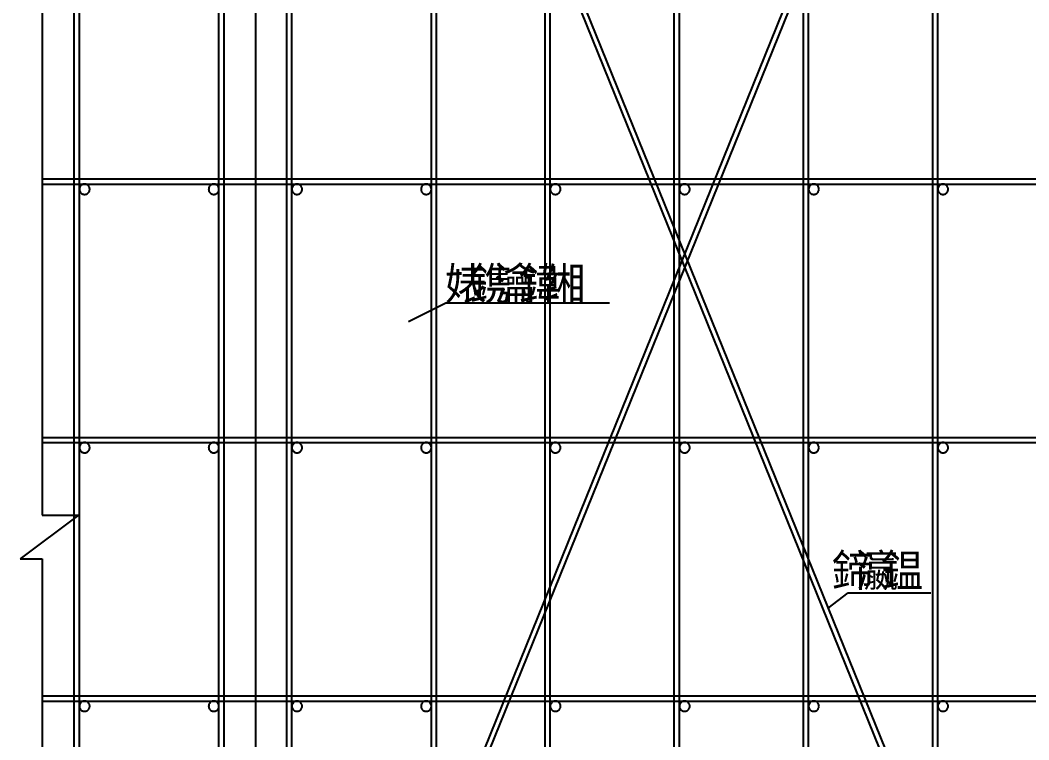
# Model space of a CAD drawing. Header units: metres. Extents: x 0 to 420, y 0 to 297.
# Drawn here: x 84 to 189.1, y 147 to 222 of the extents above; entities that cross this region are included whole.
import ezdxf

# ---------------------------------------------------------------- set-up
doc = ezdxf.new("R2010")
doc.units = ezdxf.units.M
doc.layers.add(' ', color=7, linetype='Continuous')

msp = doc.modelspace()

# ---------------------------------------------------------------- linework, layer by layer
at = {"layer": ' '}
msp.add_line((108.56, 48.77), (108.56, 290.61), dxfattribs=at)
for p, q in [((86.26, 290.61), (86.26, 170.4)), ((89.62, 66.13), (89.62, 282.68)), ((90.15, 66.13), (90.15, 282.68)), ((104.7, 65.38), (104.7, 282.68)), ((105.24, 65.38), (105.24, 282.68)), ((111.76, 65.38), (111.76, 282.68)), ((112.3, 65.38), (112.3, 282.68)), ((118.48, 282.07), (193.12, 97.69)), ((119.06, 282.07), (193.7, 97.69)), ((126.84, 66.13), (126.84, 282.68)), ((127.38, 66.13), (127.38, 282.68)), ((138.69, 66.13), (138.69, 282.68)), ((139.23, 66.13), (139.23, 282.68)), ((152.16, 66.13), (152.16, 282.68)), ((152.7, 66.13), (152.7, 282.68)), ((165.63, 66.13), (165.63, 282.68)), ((166.17, 66.13), (166.17, 282.68)), ((179.1, 66.13), (179.1, 282.68)), ((179.64, 66.13), (179.64, 282.68)), ((186.9, 280.78), (112.78, 97.69)), ((187.48, 280.78), (113.36, 97.69)), ((86.26, 205.43), (219.46, 205.43)), ((86.26, 204.9), (219.46, 204.9)), ((124.45, 190.57), (128.36, 192.53)), ((128.36, 192.53), (145.42, 192.53)), ((86.26, 178.5), (219.46, 178.5)), ((86.26, 177.96), (219.46, 177.96)), ((90.07, 170.4), (83.98, 165.84)), ((86.26, 170.4), (90.07, 170.4)), ((83.98, 165.84), (86.26, 165.84)), ((86.26, 165.84), (86.26, 54.85)), ((168.19, 160.71), (170.3, 162.3)), ((170.3, 162.3), (178.89, 162.3)), ((86.26, 151.56), (219.46, 151.56)), ((86.26, 151.02), (219.46, 151.02))]:
    msp.add_line(p, q)
for points in [[(91.23, 204.36), (91.23, 204.41), (91.22, 204.46), (91.21, 204.51), (91.19, 204.56), (91.17, 204.61), (91.14, 204.66), (91.11, 204.7), (91.07, 204.74), (91.03, 204.77), (90.99, 204.81), (90.95, 204.83), (90.9, 204.86), (90.85, 204.87), (90.8, 204.89), (90.75, 204.89), (90.69, 204.9), (90.64, 204.89), (90.59, 204.89), (90.54, 204.87), (90.49, 204.86), (90.44, 204.83), (90.39, 204.81), (90.35, 204.77), (90.31, 204.74), (90.28, 204.7), (90.25, 204.66), (90.22, 204.61), (90.2, 204.56), (90.18, 204.51), (90.16, 204.46), (90.16, 204.41), (90.15, 204.36), (90.16, 204.3), (90.16, 204.25), (90.18, 204.2), (90.2, 204.15), (90.22, 204.1), (90.25, 204.06), (90.28, 204.02), (90.31, 203.98), (90.35, 203.94), (90.39, 203.91), (90.44, 203.88), (90.49, 203.86), (90.54, 203.84), (90.59, 203.83), (90.64, 203.82), (90.69, 203.82), (90.75, 203.82), (90.8, 203.83), (90.85, 203.84), (90.9, 203.86), (90.95, 203.88), (90.99, 203.91), (91.03, 203.94), (91.07, 203.98), (91.11, 204.02), (91.14, 204.06), (91.17, 204.1), (91.19, 204.15), (91.21, 204.2), (91.22, 204.25), (91.23, 204.3), (91.23, 204.36)], [(104.7, 204.36), (104.7, 204.41), (104.69, 204.46), (104.68, 204.51), (104.66, 204.56), (104.64, 204.61), (104.61, 204.66), (104.58, 204.7), (104.54, 204.74), (104.5, 204.77), (104.46, 204.81), (104.42, 204.83), (104.37, 204.86), (104.32, 204.87), (104.27, 204.89), (104.21, 204.89), (104.16, 204.9), (104.11, 204.89), (104.06, 204.89), (104, 204.87), (103.96, 204.86), (103.91, 204.83), (103.86, 204.81), (103.82, 204.77), (103.78, 204.74), (103.74, 204.7), (103.71, 204.66), (103.69, 204.61), (103.66, 204.56), (103.65, 204.51), (103.63, 204.46), (103.63, 204.41), (103.62, 204.36), (103.63, 204.3), (103.63, 204.25), (103.65, 204.2), (103.66, 204.15), (103.69, 204.1), (103.71, 204.06), (103.74, 204.02), (103.78, 203.98), (103.82, 203.94), (103.86, 203.91), (103.91, 203.88), (103.96, 203.86), (104, 203.84), (104.06, 203.83), (104.11, 203.82), (104.16, 203.82), (104.21, 203.82), (104.27, 203.83), (104.32, 203.84), (104.37, 203.86), (104.42, 203.88), (104.46, 203.91), (104.5, 203.94), (104.54, 203.98), (104.58, 204.02), (104.61, 204.06), (104.64, 204.1), (104.66, 204.15), (104.68, 204.2), (104.69, 204.25), (104.7, 204.3), (104.7, 204.36)], [(113.37, 204.36), (113.37, 204.41), (113.36, 204.46), (113.35, 204.51), (113.33, 204.56), (113.31, 204.61), (113.28, 204.66), (113.25, 204.7), (113.22, 204.74), (113.18, 204.77), (113.14, 204.81), (113.09, 204.83), (113.04, 204.86), (112.99, 204.87), (112.94, 204.89), (112.89, 204.89), (112.84, 204.9), (112.78, 204.89), (112.73, 204.89), (112.68, 204.87), (112.63, 204.86), (112.58, 204.83), (112.54, 204.81), (112.49, 204.77), (112.46, 204.74), (112.42, 204.7), (112.39, 204.66), (112.36, 204.61), (112.34, 204.56), (112.32, 204.51), (112.31, 204.46), (112.3, 204.41), (112.3, 204.36), (112.3, 204.3), (112.31, 204.25), (112.32, 204.2), (112.34, 204.15), (112.36, 204.1), (112.39, 204.06), (112.42, 204.02), (112.46, 203.98), (112.49, 203.94), (112.54, 203.91), (112.58, 203.88), (112.63, 203.86), (112.68, 203.84), (112.73, 203.83), (112.78, 203.82), (112.84, 203.82), (112.89, 203.82), (112.94, 203.83), (112.99, 203.84), (113.04, 203.86), (113.09, 203.88), (113.14, 203.91), (113.18, 203.94), (113.22, 203.98), (113.25, 204.02), (113.28, 204.06), (113.31, 204.1), (113.33, 204.15), (113.35, 204.2), (113.36, 204.25), (113.37, 204.3), (113.37, 204.36)], [(126.84, 204.36), (126.84, 204.41), (126.83, 204.46), (126.82, 204.51), (126.8, 204.56), (126.78, 204.61), (126.75, 204.66), (126.72, 204.7), (126.69, 204.74), (126.65, 204.77), (126.6, 204.81), (126.56, 204.83), (126.51, 204.86), (126.46, 204.87), (126.41, 204.89), (126.36, 204.89), (126.3, 204.9), (126.25, 204.89), (126.2, 204.89), (126.15, 204.87), (126.1, 204.86), (126.05, 204.83), (126, 204.81), (125.96, 204.77), (125.92, 204.74), (125.89, 204.7), (125.86, 204.66), (125.83, 204.61), (125.81, 204.56), (125.79, 204.51), (125.78, 204.46), (125.77, 204.41), (125.77, 204.36), (125.77, 204.3), (125.78, 204.25), (125.79, 204.2), (125.81, 204.15), (125.83, 204.1), (125.86, 204.06), (125.89, 204.02), (125.92, 203.98), (125.96, 203.94), (126, 203.91), (126.05, 203.88), (126.1, 203.86), (126.15, 203.84), (126.2, 203.83), (126.25, 203.82), (126.3, 203.82), (126.36, 203.82), (126.41, 203.83), (126.46, 203.84), (126.51, 203.86), (126.56, 203.88), (126.6, 203.91), (126.65, 203.94), (126.69, 203.98), (126.72, 204.02), (126.75, 204.06), (126.78, 204.1), (126.8, 204.15), (126.82, 204.2), (126.83, 204.25), (126.84, 204.3), (126.84, 204.36)], [(140.31, 204.36), (140.31, 204.41), (140.3, 204.46), (140.29, 204.51), (140.27, 204.56), (140.25, 204.61), (140.22, 204.66), (140.19, 204.7), (140.15, 204.74), (140.11, 204.77), (140.07, 204.81), (140.03, 204.83), (139.98, 204.86), (139.93, 204.87), (139.88, 204.89), (139.82, 204.89), (139.77, 204.9), (139.72, 204.89), (139.67, 204.89), (139.62, 204.87), (139.57, 204.86), (139.52, 204.83), (139.47, 204.81), (139.43, 204.77), (139.39, 204.74), (139.36, 204.7), (139.32, 204.66), (139.3, 204.61), (139.27, 204.56), (139.26, 204.51), (139.24, 204.46), (139.24, 204.41), (139.23, 204.36), (139.24, 204.3), (139.24, 204.25), (139.26, 204.2), (139.27, 204.15), (139.3, 204.1), (139.32, 204.06), (139.36, 204.02), (139.39, 203.98), (139.43, 203.94), (139.47, 203.91), (139.52, 203.88), (139.57, 203.86), (139.62, 203.84), (139.67, 203.83), (139.72, 203.82), (139.77, 203.82), (139.82, 203.82), (139.88, 203.83), (139.93, 203.84), (139.98, 203.86), (140.03, 203.88), (140.07, 203.91), (140.11, 203.94), (140.15, 203.98), (140.19, 204.02), (140.22, 204.06), (140.25, 204.1), (140.27, 204.15), (140.29, 204.2), (140.3, 204.25), (140.31, 204.3), (140.31, 204.36)], [(153.78, 204.36), (153.78, 204.41), (153.77, 204.46), (153.76, 204.51), (153.74, 204.56), (153.72, 204.61), (153.69, 204.66), (153.66, 204.7), (153.62, 204.74), (153.58, 204.77), (153.54, 204.81), (153.49, 204.83), (153.45, 204.86), (153.4, 204.87), (153.35, 204.89), (153.29, 204.89), (153.24, 204.9), (153.19, 204.89), (153.14, 204.89), (153.08, 204.87), (153.03, 204.86), (152.99, 204.83), (152.94, 204.81), (152.9, 204.77), (152.86, 204.74), (152.82, 204.7), (152.79, 204.66), (152.77, 204.61), (152.74, 204.56), (152.72, 204.51), (152.71, 204.46), (152.7, 204.41), (152.7, 204.36), (152.7, 204.3), (152.71, 204.25), (152.72, 204.2), (152.74, 204.15), (152.77, 204.1), (152.79, 204.06), (152.82, 204.02), (152.86, 203.98), (152.9, 203.94), (152.94, 203.91), (152.99, 203.88), (153.03, 203.86), (153.08, 203.84), (153.14, 203.83), (153.19, 203.82), (153.24, 203.82), (153.29, 203.82), (153.35, 203.83), (153.4, 203.84), (153.45, 203.86), (153.49, 203.88), (153.54, 203.91), (153.58, 203.94), (153.62, 203.98), (153.66, 204.02), (153.69, 204.06), (153.72, 204.1), (153.74, 204.15), (153.76, 204.2), (153.77, 204.25), (153.78, 204.3), (153.78, 204.36)], [(167.25, 204.36), (167.24, 204.41), (167.24, 204.46), (167.22, 204.51), (167.21, 204.56), (167.18, 204.61), (167.16, 204.66), (167.12, 204.7), (167.09, 204.74), (167.05, 204.77), (167.01, 204.81), (166.96, 204.83), (166.91, 204.86), (166.86, 204.87), (166.81, 204.89), (166.76, 204.89), (166.71, 204.9), (166.66, 204.89), (166.6, 204.89), (166.55, 204.87), (166.5, 204.86), (166.45, 204.83), (166.41, 204.81), (166.37, 204.77), (166.33, 204.74), (166.29, 204.7), (166.26, 204.66), (166.23, 204.61), (166.21, 204.56), (166.19, 204.51), (166.18, 204.46), (166.17, 204.41), (166.17, 204.36), (166.17, 204.3), (166.18, 204.25), (166.19, 204.2), (166.21, 204.15), (166.23, 204.1), (166.26, 204.06), (166.29, 204.02), (166.33, 203.98), (166.37, 203.94), (166.41, 203.91), (166.45, 203.88), (166.5, 203.86), (166.55, 203.84), (166.6, 203.83), (166.66, 203.82), (166.71, 203.82), (166.76, 203.82), (166.81, 203.83), (166.86, 203.84), (166.91, 203.86), (166.96, 203.88), (167.01, 203.91), (167.05, 203.94), (167.09, 203.98), (167.12, 204.02), (167.16, 204.06), (167.18, 204.1), (167.21, 204.15), (167.22, 204.2), (167.24, 204.25), (167.24, 204.3), (167.25, 204.36)], [(180.71, 204.36), (180.71, 204.41), (180.7, 204.46), (180.69, 204.51), (180.67, 204.56), (180.65, 204.61), (180.62, 204.66), (180.59, 204.7), (180.56, 204.74), (180.52, 204.77), (180.48, 204.81), (180.43, 204.83), (180.38, 204.86), (180.33, 204.87), (180.28, 204.89), (180.23, 204.89), (180.18, 204.9), (180.12, 204.89), (180.07, 204.89), (180.02, 204.87), (179.97, 204.86), (179.92, 204.83), (179.88, 204.81), (179.83, 204.77), (179.8, 204.74), (179.76, 204.7), (179.73, 204.66), (179.7, 204.61), (179.68, 204.56), (179.66, 204.51), (179.65, 204.46), (179.64, 204.41), (179.64, 204.36), (179.64, 204.3), (179.65, 204.25), (179.66, 204.2), (179.68, 204.15), (179.7, 204.1), (179.73, 204.06), (179.76, 204.02), (179.8, 203.98), (179.83, 203.94), (179.88, 203.91), (179.92, 203.88), (179.97, 203.86), (180.02, 203.84), (180.07, 203.83), (180.12, 203.82), (180.18, 203.82), (180.23, 203.82), (180.28, 203.83), (180.33, 203.84), (180.38, 203.86), (180.43, 203.88), (180.48, 203.91), (180.52, 203.94), (180.56, 203.98), (180.59, 204.02), (180.62, 204.06), (180.65, 204.1), (180.67, 204.15), (180.69, 204.2), (180.7, 204.25), (180.71, 204.3), (180.71, 204.36)], [(91.23, 177.42), (91.23, 177.47), (91.22, 177.53), (91.21, 177.58), (91.19, 177.63), (91.17, 177.68), (91.14, 177.72), (91.11, 177.76), (91.07, 177.8), (91.03, 177.84), (90.99, 177.87), (90.95, 177.9), (90.9, 177.92), (90.85, 177.94), (90.8, 177.95), (90.75, 177.96), (90.69, 177.96), (90.64, 177.96), (90.59, 177.95), (90.54, 177.94), (90.49, 177.92), (90.44, 177.9), (90.39, 177.87), (90.35, 177.84), (90.31, 177.8), (90.28, 177.76), (90.25, 177.72), (90.22, 177.68), (90.2, 177.63), (90.18, 177.58), (90.16, 177.53), (90.16, 177.47), (90.15, 177.42), (90.16, 177.37), (90.16, 177.32), (90.18, 177.27), (90.2, 177.22), (90.22, 177.17), (90.25, 177.12), (90.28, 177.08), (90.31, 177.04), (90.35, 177.01), (90.39, 176.97), (90.44, 176.95), (90.49, 176.92), (90.54, 176.91), (90.59, 176.89), (90.64, 176.89), (90.69, 176.88), (90.75, 176.89), (90.8, 176.89), (90.85, 176.91), (90.9, 176.92), (90.95, 176.95), (90.99, 176.97), (91.03, 177.01), (91.07, 177.04), (91.11, 177.08), (91.14, 177.12), (91.17, 177.17), (91.19, 177.22), (91.21, 177.27), (91.22, 177.32), (91.23, 177.37), (91.23, 177.42)], [(104.7, 177.42), (104.7, 177.47), (104.69, 177.53), (104.68, 177.58), (104.66, 177.63), (104.64, 177.68), (104.61, 177.72), (104.58, 177.76), (104.54, 177.8), (104.5, 177.84), (104.46, 177.87), (104.42, 177.9), (104.37, 177.92), (104.32, 177.94), (104.27, 177.95), (104.21, 177.96), (104.16, 177.96), (104.11, 177.96), (104.06, 177.95), (104, 177.94), (103.96, 177.92), (103.91, 177.9), (103.86, 177.87), (103.82, 177.84), (103.78, 177.8), (103.74, 177.76), (103.71, 177.72), (103.69, 177.68), (103.66, 177.63), (103.65, 177.58), (103.63, 177.53), (103.63, 177.47), (103.62, 177.42), (103.63, 177.37), (103.63, 177.32), (103.65, 177.27), (103.66, 177.22), (103.69, 177.17), (103.71, 177.12), (103.74, 177.08), (103.78, 177.04), (103.82, 177.01), (103.86, 176.97), (103.91, 176.95), (103.96, 176.92), (104, 176.91), (104.06, 176.89), (104.11, 176.89), (104.16, 176.88), (104.21, 176.89), (104.27, 176.89), (104.32, 176.91), (104.37, 176.92), (104.42, 176.95), (104.46, 176.97), (104.5, 177.01), (104.54, 177.04), (104.58, 177.08), (104.61, 177.12), (104.64, 177.17), (104.66, 177.22), (104.68, 177.27), (104.69, 177.32), (104.7, 177.37), (104.7, 177.42)], [(113.37, 177.42), (113.37, 177.47), (113.36, 177.53), (113.35, 177.58), (113.33, 177.63), (113.31, 177.68), (113.28, 177.72), (113.25, 177.76), (113.22, 177.8), (113.18, 177.84), (113.14, 177.87), (113.09, 177.9), (113.04, 177.92), (112.99, 177.94), (112.94, 177.95), (112.89, 177.96), (112.84, 177.96), (112.78, 177.96), (112.73, 177.95), (112.68, 177.94), (112.63, 177.92), (112.58, 177.9), (112.54, 177.87), (112.49, 177.84), (112.46, 177.8), (112.42, 177.76), (112.39, 177.72), (112.36, 177.68), (112.34, 177.63), (112.32, 177.58), (112.31, 177.53), (112.3, 177.47), (112.3, 177.42), (112.3, 177.37), (112.31, 177.32), (112.32, 177.27), (112.34, 177.22), (112.36, 177.17), (112.39, 177.12), (112.42, 177.08), (112.46, 177.04), (112.49, 177.01), (112.54, 176.97), (112.58, 176.95), (112.63, 176.92), (112.68, 176.91), (112.73, 176.89), (112.78, 176.89), (112.84, 176.88), (112.89, 176.89), (112.94, 176.89), (112.99, 176.91), (113.04, 176.92), (113.09, 176.95), (113.14, 176.97), (113.18, 177.01), (113.22, 177.04), (113.25, 177.08), (113.28, 177.12), (113.31, 177.17), (113.33, 177.22), (113.35, 177.27), (113.36, 177.32), (113.37, 177.37), (113.37, 177.42)], [(126.84, 177.42), (126.84, 177.47), (126.83, 177.53), (126.82, 177.58), (126.8, 177.63), (126.78, 177.68), (126.75, 177.72), (126.72, 177.76), (126.69, 177.8), (126.65, 177.84), (126.6, 177.87), (126.56, 177.9), (126.51, 177.92), (126.46, 177.94), (126.41, 177.95), (126.36, 177.96), (126.3, 177.96), (126.25, 177.96), (126.2, 177.95), (126.15, 177.94), (126.1, 177.92), (126.05, 177.9), (126, 177.87), (125.96, 177.84), (125.92, 177.8), (125.89, 177.76), (125.86, 177.72), (125.83, 177.68), (125.81, 177.63), (125.79, 177.58), (125.78, 177.53), (125.77, 177.47), (125.77, 177.42), (125.77, 177.37), (125.78, 177.32), (125.79, 177.27), (125.81, 177.22), (125.83, 177.17), (125.86, 177.12), (125.89, 177.08), (125.92, 177.04), (125.96, 177.01), (126, 176.97), (126.05, 176.95), (126.1, 176.92), (126.15, 176.91), (126.2, 176.89), (126.25, 176.89), (126.3, 176.88), (126.36, 176.89), (126.41, 176.89), (126.46, 176.91), (126.51, 176.92), (126.56, 176.95), (126.6, 176.97), (126.65, 177.01), (126.69, 177.04), (126.72, 177.08), (126.75, 177.12), (126.78, 177.17), (126.8, 177.22), (126.82, 177.27), (126.83, 177.32), (126.84, 177.37), (126.84, 177.42)], [(140.31, 177.42), (140.31, 177.47), (140.3, 177.53), (140.29, 177.58), (140.27, 177.63), (140.25, 177.68), (140.22, 177.72), (140.19, 177.76), (140.15, 177.8), (140.11, 177.84), (140.07, 177.87), (140.03, 177.9), (139.98, 177.92), (139.93, 177.94), (139.88, 177.95), (139.82, 177.96), (139.77, 177.96), (139.72, 177.96), (139.67, 177.95), (139.62, 177.94), (139.57, 177.92), (139.52, 177.9), (139.47, 177.87), (139.43, 177.84), (139.39, 177.8), (139.36, 177.76), (139.32, 177.72), (139.3, 177.68), (139.27, 177.63), (139.26, 177.58), (139.24, 177.53), (139.24, 177.47), (139.23, 177.42), (139.24, 177.37), (139.24, 177.32), (139.26, 177.27), (139.27, 177.22), (139.3, 177.17), (139.32, 177.12), (139.36, 177.08), (139.39, 177.04), (139.43, 177.01), (139.47, 176.97), (139.52, 176.95), (139.57, 176.92), (139.62, 176.91), (139.67, 176.89), (139.72, 176.89), (139.77, 176.88), (139.82, 176.89), (139.88, 176.89), (139.93, 176.91), (139.98, 176.92), (140.03, 176.95), (140.07, 176.97), (140.11, 177.01), (140.15, 177.04), (140.19, 177.08), (140.22, 177.12), (140.25, 177.17), (140.27, 177.22), (140.29, 177.27), (140.3, 177.32), (140.31, 177.37), (140.31, 177.42)], [(153.78, 177.42), (153.78, 177.47), (153.77, 177.53), (153.76, 177.58), (153.74, 177.63), (153.72, 177.68), (153.69, 177.72), (153.66, 177.76), (153.62, 177.8), (153.58, 177.84), (153.54, 177.87), (153.49, 177.9), (153.45, 177.92), (153.4, 177.94), (153.35, 177.95), (153.29, 177.96), (153.24, 177.96), (153.19, 177.96), (153.14, 177.95), (153.08, 177.94), (153.03, 177.92), (152.99, 177.9), (152.94, 177.87), (152.9, 177.84), (152.86, 177.8), (152.82, 177.76), (152.79, 177.72), (152.77, 177.68), (152.74, 177.63), (152.72, 177.58), (152.71, 177.53), (152.7, 177.47), (152.7, 177.42), (152.7, 177.37), (152.71, 177.32), (152.72, 177.27), (152.74, 177.22), (152.77, 177.17), (152.79, 177.12), (152.82, 177.08), (152.86, 177.04), (152.9, 177.01), (152.94, 176.97), (152.99, 176.95), (153.03, 176.92), (153.08, 176.91), (153.14, 176.89), (153.19, 176.89), (153.24, 176.88), (153.29, 176.89), (153.35, 176.89), (153.4, 176.91), (153.45, 176.92), (153.49, 176.95), (153.54, 176.97), (153.58, 177.01), (153.62, 177.04), (153.66, 177.08), (153.69, 177.12), (153.72, 177.17), (153.74, 177.22), (153.76, 177.27), (153.77, 177.32), (153.78, 177.37), (153.78, 177.42)], [(167.25, 177.42), (167.24, 177.47), (167.24, 177.53), (167.22, 177.58), (167.21, 177.63), (167.18, 177.68), (167.16, 177.72), (167.12, 177.76), (167.09, 177.8), (167.05, 177.84), (167.01, 177.87), (166.96, 177.9), (166.91, 177.92), (166.86, 177.94), (166.81, 177.95), (166.76, 177.96), (166.71, 177.96), (166.66, 177.96), (166.6, 177.95), (166.55, 177.94), (166.5, 177.92), (166.45, 177.9), (166.41, 177.87), (166.37, 177.84), (166.33, 177.8), (166.29, 177.76), (166.26, 177.72), (166.23, 177.68), (166.21, 177.63), (166.19, 177.58), (166.18, 177.53), (166.17, 177.47), (166.17, 177.42), (166.17, 177.37), (166.18, 177.32), (166.19, 177.27), (166.21, 177.22), (166.23, 177.17), (166.26, 177.12), (166.29, 177.08), (166.33, 177.04), (166.37, 177.01), (166.41, 176.97), (166.45, 176.95), (166.5, 176.92), (166.55, 176.91), (166.6, 176.89), (166.66, 176.89), (166.71, 176.88), (166.76, 176.89), (166.81, 176.89), (166.86, 176.91), (166.91, 176.92), (166.96, 176.95), (167.01, 176.97), (167.05, 177.01), (167.09, 177.04), (167.12, 177.08), (167.16, 177.12), (167.18, 177.17), (167.21, 177.22), (167.22, 177.27), (167.24, 177.32), (167.24, 177.37), (167.25, 177.42)], [(180.71, 177.42), (180.71, 177.47), (180.7, 177.53), (180.69, 177.58), (180.67, 177.63), (180.65, 177.68), (180.62, 177.72), (180.59, 177.76), (180.56, 177.8), (180.52, 177.84), (180.48, 177.87), (180.43, 177.9), (180.38, 177.92), (180.33, 177.94), (180.28, 177.95), (180.23, 177.96), (180.18, 177.96), (180.12, 177.96), (180.07, 177.95), (180.02, 177.94), (179.97, 177.92), (179.92, 177.9), (179.88, 177.87), (179.83, 177.84), (179.8, 177.8), (179.76, 177.76), (179.73, 177.72), (179.7, 177.68), (179.68, 177.63), (179.66, 177.58), (179.65, 177.53), (179.64, 177.47), (179.64, 177.42), (179.64, 177.37), (179.65, 177.32), (179.66, 177.27), (179.68, 177.22), (179.7, 177.17), (179.73, 177.12), (179.76, 177.08), (179.8, 177.04), (179.83, 177.01), (179.88, 176.97), (179.92, 176.95), (179.97, 176.92), (180.02, 176.91), (180.07, 176.89), (180.12, 176.89), (180.18, 176.88), (180.23, 176.89), (180.28, 176.89), (180.33, 176.91), (180.38, 176.92), (180.43, 176.95), (180.48, 176.97), (180.52, 177.01), (180.56, 177.04), (180.59, 177.08), (180.62, 177.12), (180.65, 177.17), (180.67, 177.22), (180.69, 177.27), (180.7, 177.32), (180.71, 177.37), (180.71, 177.42)], [(91.23, 150.49), (91.23, 150.54), (91.22, 150.59), (91.21, 150.64), (91.19, 150.69), (91.17, 150.74), (91.14, 150.78), (91.11, 150.83), (91.07, 150.87), (91.03, 150.9), (90.99, 150.93), (90.95, 150.96), (90.9, 150.98), (90.85, 151), (90.8, 151.01), (90.75, 151.02), (90.69, 151.02), (90.64, 151.02), (90.59, 151.01), (90.54, 151), (90.49, 150.98), (90.44, 150.96), (90.39, 150.93), (90.35, 150.9), (90.31, 150.87), (90.28, 150.83), (90.25, 150.78), (90.22, 150.74), (90.2, 150.69), (90.18, 150.64), (90.16, 150.59), (90.16, 150.54), (90.15, 150.49), (90.16, 150.43), (90.16, 150.38), (90.18, 150.33), (90.2, 150.28), (90.22, 150.23), (90.25, 150.19), (90.28, 150.14), (90.31, 150.1), (90.35, 150.07), (90.39, 150.04), (90.44, 150.01), (90.49, 149.99), (90.54, 149.97), (90.59, 149.96), (90.64, 149.95), (90.69, 149.95), (90.75, 149.95), (90.8, 149.96), (90.85, 149.97), (90.9, 149.99), (90.95, 150.01), (90.99, 150.04), (91.03, 150.07), (91.07, 150.1), (91.11, 150.14), (91.14, 150.19), (91.17, 150.23), (91.19, 150.28), (91.21, 150.33), (91.22, 150.38), (91.23, 150.43), (91.23, 150.49)], [(104.7, 150.49), (104.7, 150.54), (104.69, 150.59), (104.68, 150.64), (104.66, 150.69), (104.64, 150.74), (104.61, 150.78), (104.58, 150.83), (104.54, 150.87), (104.5, 150.9), (104.46, 150.93), (104.42, 150.96), (104.37, 150.98), (104.32, 151), (104.27, 151.01), (104.21, 151.02), (104.16, 151.02), (104.11, 151.02), (104.06, 151.01), (104, 151), (103.96, 150.98), (103.91, 150.96), (103.86, 150.93), (103.82, 150.9), (103.78, 150.87), (103.74, 150.83), (103.71, 150.78), (103.69, 150.74), (103.66, 150.69), (103.65, 150.64), (103.63, 150.59), (103.63, 150.54), (103.62, 150.49), (103.63, 150.43), (103.63, 150.38), (103.65, 150.33), (103.66, 150.28), (103.69, 150.23), (103.71, 150.19), (103.74, 150.14), (103.78, 150.1), (103.82, 150.07), (103.86, 150.04), (103.91, 150.01), (103.96, 149.99), (104, 149.97), (104.06, 149.96), (104.11, 149.95), (104.16, 149.95), (104.21, 149.95), (104.27, 149.96), (104.32, 149.97), (104.37, 149.99), (104.42, 150.01), (104.46, 150.04), (104.5, 150.07), (104.54, 150.1), (104.58, 150.14), (104.61, 150.19), (104.64, 150.23), (104.66, 150.28), (104.68, 150.33), (104.69, 150.38), (104.7, 150.43), (104.7, 150.49)], [(113.37, 150.49), (113.37, 150.54), (113.36, 150.59), (113.35, 150.64), (113.33, 150.69), (113.31, 150.74), (113.28, 150.78), (113.25, 150.83), (113.22, 150.87), (113.18, 150.9), (113.14, 150.93), (113.09, 150.96), (113.04, 150.98), (112.99, 151), (112.94, 151.01), (112.89, 151.02), (112.84, 151.02), (112.78, 151.02), (112.73, 151.01), (112.68, 151), (112.63, 150.98), (112.58, 150.96), (112.54, 150.93), (112.49, 150.9), (112.46, 150.87), (112.42, 150.83), (112.39, 150.78), (112.36, 150.74), (112.34, 150.69), (112.32, 150.64), (112.31, 150.59), (112.3, 150.54), (112.3, 150.49), (112.3, 150.43), (112.31, 150.38), (112.32, 150.33), (112.34, 150.28), (112.36, 150.23), (112.39, 150.19), (112.42, 150.14), (112.46, 150.1), (112.49, 150.07), (112.54, 150.04), (112.58, 150.01), (112.63, 149.99), (112.68, 149.97), (112.73, 149.96), (112.78, 149.95), (112.84, 149.95), (112.89, 149.95), (112.94, 149.96), (112.99, 149.97), (113.04, 149.99), (113.09, 150.01), (113.14, 150.04), (113.18, 150.07), (113.22, 150.1), (113.25, 150.14), (113.28, 150.19), (113.31, 150.23), (113.33, 150.28), (113.35, 150.33), (113.36, 150.38), (113.37, 150.43), (113.37, 150.49)], [(126.84, 150.49), (126.84, 150.54), (126.83, 150.59), (126.82, 150.64), (126.8, 150.69), (126.78, 150.74), (126.75, 150.78), (126.72, 150.83), (126.69, 150.87), (126.65, 150.9), (126.6, 150.93), (126.56, 150.96), (126.51, 150.98), (126.46, 151), (126.41, 151.01), (126.36, 151.02), (126.3, 151.02), (126.25, 151.02), (126.2, 151.01), (126.15, 151), (126.1, 150.98), (126.05, 150.96), (126, 150.93), (125.96, 150.9), (125.92, 150.87), (125.89, 150.83), (125.86, 150.78), (125.83, 150.74), (125.81, 150.69), (125.79, 150.64), (125.78, 150.59), (125.77, 150.54), (125.77, 150.49), (125.77, 150.43), (125.78, 150.38), (125.79, 150.33), (125.81, 150.28), (125.83, 150.23), (125.86, 150.19), (125.89, 150.14), (125.92, 150.1), (125.96, 150.07), (126, 150.04), (126.05, 150.01), (126.1, 149.99), (126.15, 149.97), (126.2, 149.96), (126.25, 149.95), (126.3, 149.95), (126.36, 149.95), (126.41, 149.96), (126.46, 149.97), (126.51, 149.99), (126.56, 150.01), (126.6, 150.04), (126.65, 150.07), (126.69, 150.1), (126.72, 150.14), (126.75, 150.19), (126.78, 150.23), (126.8, 150.28), (126.82, 150.33), (126.83, 150.38), (126.84, 150.43), (126.84, 150.49)], [(140.31, 150.49), (140.31, 150.54), (140.3, 150.59), (140.29, 150.64), (140.27, 150.69), (140.25, 150.74), (140.22, 150.78), (140.19, 150.83), (140.15, 150.87), (140.11, 150.9), (140.07, 150.93), (140.03, 150.96), (139.98, 150.98), (139.93, 151), (139.88, 151.01), (139.82, 151.02), (139.77, 151.02), (139.72, 151.02), (139.67, 151.01), (139.62, 151), (139.57, 150.98), (139.52, 150.96), (139.47, 150.93), (139.43, 150.9), (139.39, 150.87), (139.36, 150.83), (139.32, 150.78), (139.3, 150.74), (139.27, 150.69), (139.26, 150.64), (139.24, 150.59), (139.24, 150.54), (139.23, 150.49), (139.24, 150.43), (139.24, 150.38), (139.26, 150.33), (139.27, 150.28), (139.3, 150.23), (139.32, 150.19), (139.36, 150.14), (139.39, 150.1), (139.43, 150.07), (139.47, 150.04), (139.52, 150.01), (139.57, 149.99), (139.62, 149.97), (139.67, 149.96), (139.72, 149.95), (139.77, 149.95), (139.82, 149.95), (139.88, 149.96), (139.93, 149.97), (139.98, 149.99), (140.03, 150.01), (140.07, 150.04), (140.11, 150.07), (140.15, 150.1), (140.19, 150.14), (140.22, 150.19), (140.25, 150.23), (140.27, 150.28), (140.29, 150.33), (140.3, 150.38), (140.31, 150.43), (140.31, 150.49)], [(153.78, 150.49), (153.78, 150.54), (153.77, 150.59), (153.76, 150.64), (153.74, 150.69), (153.72, 150.74), (153.69, 150.78), (153.66, 150.83), (153.62, 150.87), (153.58, 150.9), (153.54, 150.93), (153.49, 150.96), (153.45, 150.98), (153.4, 151), (153.35, 151.01), (153.29, 151.02), (153.24, 151.02), (153.19, 151.02), (153.14, 151.01), (153.08, 151), (153.03, 150.98), (152.99, 150.96), (152.94, 150.93), (152.9, 150.9), (152.86, 150.87), (152.82, 150.83), (152.79, 150.78), (152.77, 150.74), (152.74, 150.69), (152.72, 150.64), (152.71, 150.59), (152.7, 150.54), (152.7, 150.49), (152.7, 150.43), (152.71, 150.38), (152.72, 150.33), (152.74, 150.28), (152.77, 150.23), (152.79, 150.19), (152.82, 150.14), (152.86, 150.1), (152.9, 150.07), (152.94, 150.04), (152.99, 150.01), (153.03, 149.99), (153.08, 149.97), (153.14, 149.96), (153.19, 149.95), (153.24, 149.95), (153.29, 149.95), (153.35, 149.96), (153.4, 149.97), (153.45, 149.99), (153.49, 150.01), (153.54, 150.04), (153.58, 150.07), (153.62, 150.1), (153.66, 150.14), (153.69, 150.19), (153.72, 150.23), (153.74, 150.28), (153.76, 150.33), (153.77, 150.38), (153.78, 150.43), (153.78, 150.49)], [(167.25, 150.49), (167.24, 150.54), (167.24, 150.59), (167.22, 150.64), (167.21, 150.69), (167.18, 150.74), (167.16, 150.78), (167.12, 150.83), (167.09, 150.87), (167.05, 150.9), (167.01, 150.93), (166.96, 150.96), (166.91, 150.98), (166.86, 151), (166.81, 151.01), (166.76, 151.02), (166.71, 151.02), (166.66, 151.02), (166.6, 151.01), (166.55, 151), (166.5, 150.98), (166.45, 150.96), (166.41, 150.93), (166.37, 150.9), (166.33, 150.87), (166.29, 150.83), (166.26, 150.78), (166.23, 150.74), (166.21, 150.69), (166.19, 150.64), (166.18, 150.59), (166.17, 150.54), (166.17, 150.49), (166.17, 150.43), (166.18, 150.38), (166.19, 150.33), (166.21, 150.28), (166.23, 150.23), (166.26, 150.19), (166.29, 150.14), (166.33, 150.1), (166.37, 150.07), (166.41, 150.04), (166.45, 150.01), (166.5, 149.99), (166.55, 149.97), (166.6, 149.96), (166.66, 149.95), (166.71, 149.95), (166.76, 149.95), (166.81, 149.96), (166.86, 149.97), (166.91, 149.99), (166.96, 150.01), (167.01, 150.04), (167.05, 150.07), (167.09, 150.1), (167.12, 150.14), (167.16, 150.19), (167.18, 150.23), (167.21, 150.28), (167.22, 150.33), (167.24, 150.38), (167.24, 150.43), (167.25, 150.49)], [(180.71, 150.49), (180.71, 150.54), (180.7, 150.59), (180.69, 150.64), (180.67, 150.69), (180.65, 150.74), (180.62, 150.78), (180.59, 150.83), (180.56, 150.87), (180.52, 150.9), (180.48, 150.93), (180.43, 150.96), (180.38, 150.98), (180.33, 151), (180.28, 151.01), (180.23, 151.02), (180.18, 151.02), (180.12, 151.02), (180.07, 151.01), (180.02, 151), (179.97, 150.98), (179.92, 150.96), (179.88, 150.93), (179.83, 150.9), (179.8, 150.87), (179.76, 150.83), (179.73, 150.78), (179.7, 150.74), (179.68, 150.69), (179.66, 150.64), (179.65, 150.59), (179.64, 150.54), (179.64, 150.49), (179.64, 150.43), (179.65, 150.38), (179.66, 150.33), (179.68, 150.28), (179.7, 150.23), (179.73, 150.19), (179.76, 150.14), (179.8, 150.1), (179.83, 150.07), (179.88, 150.04), (179.92, 150.01), (179.97, 149.99), (180.02, 149.97), (180.07, 149.96), (180.12, 149.95), (180.18, 149.95), (180.23, 149.95), (180.28, 149.96), (180.33, 149.97), (180.38, 149.99), (180.43, 150.01), (180.48, 150.04), (180.52, 150.07), (180.56, 150.1), (180.59, 150.14), (180.62, 150.19), (180.65, 150.23), (180.67, 150.28), (180.69, 150.33), (180.7, 150.38), (180.71, 150.43), (180.71, 150.49)]]:
    msp.add_lwpolyline(points)

# ---------------------------------------------------------------- texts
for s, p in [('婊', (128.27, 192.83)), ('鎸', (130.83, 192.83)), ('瀹', (133.4, 192.83)), ('鍏', (135.96, 192.83)), ('缃', (138.52, 192.83)), ('鍗', (168.58, 162.94)), ('瀛', (171.14, 162.94)), ('鎾', (173.7, 162.94))]:
    msp.add_text(s, height=3.37, dxfattribs=at).set_placement(p)

doc.saveas('drawing.dxf')
